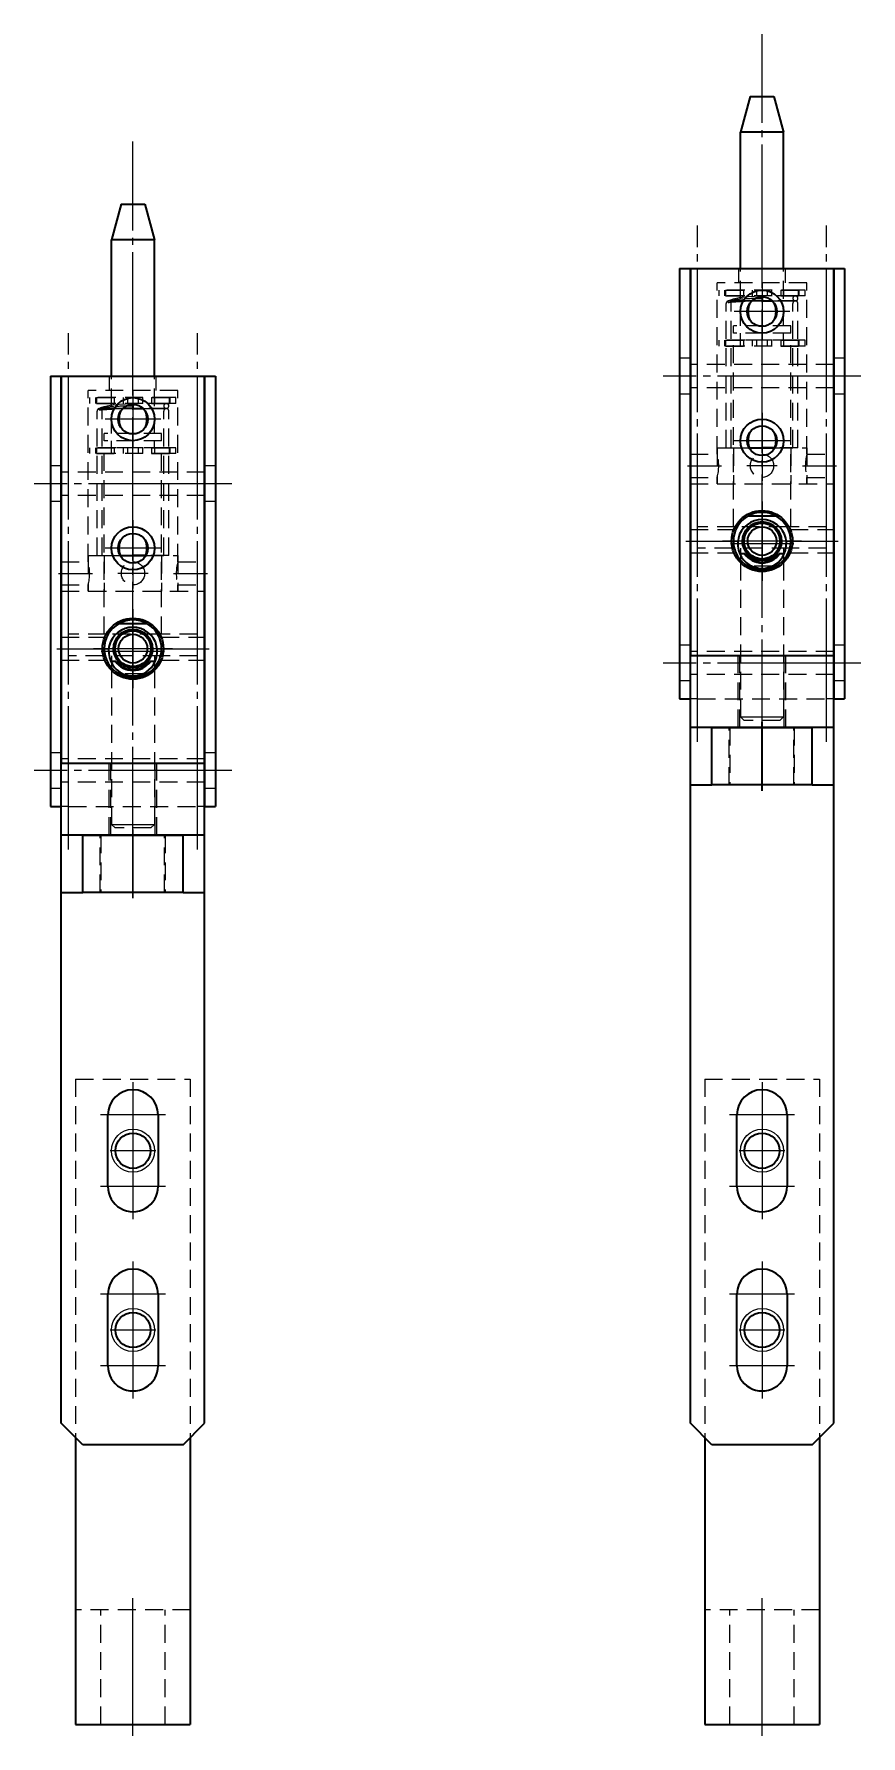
# Model space of a CAD drawing. Header units: millimetres. Extents: x 9439 to 18429, y 1498 to 3280.
# Drawn here: x 10457.8 to 10573.1, y 2251.2 to 2488.5 of the extents above; entities that cross this region are included whole.
import ezdxf

# ---------------------------------------------------------------- set-up
doc = ezdxf.new("R2010")
doc.units = ezdxf.units.MM
doc.linetypes.add('CENTER-HOKUTO', pattern=[23, 20, -1, 1, -1])
doc.linetypes.add('HIDDEN-HOKUTO', pattern=[3.8, 2.5, -1.3])
doc.layers.add('AM_7', color=2, linetype='CENTER-HOKUTO', lineweight=30)
doc.layers.add('AM_HID', color=1, linetype='HIDDEN-HOKUTO', lineweight=25)

msp = doc.modelspace()

# ---------------------------------------------------------------- linework, layer by layer
at = {"color": 7, "lineweight": 35, "ltscale": 0.129409}
for p, q in [((10557.689, 2479.793), (10556.349, 2474.793)), ((10469.941, 2464.793), (10468.601, 2459.793)), ((10473.261, 2464.793), (10474.601, 2459.793))]:
    msp.add_line(p, q, dxfattribs=at)
at = {"color": 7, "lineweight": 35, "ltscale": 0.08219}
for p, q in [((10557.689, 2479.793), (10560.977, 2479.793)), ((10469.941, 2464.793), (10473.228, 2464.793))]:
    msp.add_line(p, q, dxfattribs=at)
at = {"color": 7, "lineweight": 35, "ltscale": 0.000820923}
msp.add_line((10560.977, 2479.793), (10561.009, 2479.793), dxfattribs=at)
at = {"color": 7, "lineweight": 35, "ltscale": 0.12941}
msp.add_line((10561.009, 2479.793), (10562.349, 2474.793), dxfattribs=at)
at = {"color": 7, "lineweight": 35, "ltscale": 0.475}
for p, q in [((10556.349, 2455.793), (10556.349, 2474.793)), ((10562.349, 2455.793), (10562.349, 2474.793)), ((10468.601, 2440.793), (10468.601, 2459.793)), ((10474.601, 2440.793), (10474.601, 2459.793))]:
    msp.add_line(p, q, dxfattribs=at)
at = {"color": 7, "lineweight": 35, "ltscale": 0.148511}
msp.add_line((10562.29, 2474.793), (10556.349, 2474.793), dxfattribs=at)
at = {"color": 7, "lineweight": 35, "ltscale": 0.001489}
msp.add_line((10562.349, 2474.793), (10562.29, 2474.793), dxfattribs=at)
at = {"color": 7, "lineweight": 35, "ltscale": 0.000823975}
msp.add_line((10473.228, 2464.793), (10473.261, 2464.793), dxfattribs=at)
at = {"color": 7, "lineweight": 35, "ltscale": 0.148514}
msp.add_line((10474.542, 2459.793), (10468.601, 2459.793), dxfattribs=at)
at = {"color": 7, "lineweight": 35, "ltscale": 0.001486}
msp.add_line((10474.601, 2459.793), (10474.542, 2459.793), dxfattribs=at)
at = {"color": 7, "lineweight": 35}
for p, q in [((10547.849, 2455.793), (10547.849, 2395.793)), ((10549.349, 2455.793), (10569.349, 2455.793)), ((10549.349, 2401.793), (10549.349, 2455.793)), ((10549.349, 2455.793), (10549.349, 2401.793)), ((10569.349, 2401.793), (10569.349, 2455.793)), ((10569.349, 2455.793), (10569.349, 2395.793)), ((10570.849, 2455.793), (10570.849, 2395.793)), ((10460.101, 2440.793), (10460.101, 2380.793)), ((10461.601, 2440.793), (10481.601, 2440.793)), ((10461.601, 2386.793), (10461.601, 2440.793)), ((10461.601, 2440.793), (10461.601, 2386.793)), ((10481.601, 2386.793), (10481.601, 2440.793)), ((10481.601, 2440.793), (10481.601, 2380.793)), ((10483.101, 2440.793), (10483.101, 2380.793)), ((10569.349, 2401.793), (10549.349, 2401.793)), ((10569.349, 2391.793), (10549.349, 2391.793)), ((10481.601, 2386.793), (10461.601, 2386.793)), ((10549.349, 2294.793), (10549.349, 2379.793)), ((10569.349, 2294.793), (10569.349, 2379.793)), ((10481.601, 2376.793), (10461.601, 2376.793)), ((10461.601, 2294.793), (10461.601, 2364.793)), ((10481.601, 2294.793), (10481.601, 2364.793)), ((10463.601, 2292.793), (10463.601, 2252.791)), ((10479.601, 2292.793), (10479.601, 2252.791)), ((10551.349, 2292.793), (10551.349, 2252.791)), ((10567.349, 2292.793), (10567.349, 2252.791))]:
    msp.add_line(p, q, dxfattribs=at)
at = {"color": 7, "lineweight": 35, "ltscale": 0.0375}
for p, q in [((10547.849, 2455.793), (10549.349, 2455.793)), ((10569.349, 2455.793), (10570.849, 2455.793)), ((10460.101, 2440.793), (10461.601, 2440.793)), ((10481.601, 2440.793), (10483.101, 2440.793)), ((10547.849, 2395.793), (10549.349, 2395.793)), ((10569.349, 2395.793), (10570.849, 2395.793)), ((10460.101, 2380.793), (10461.601, 2380.793)), ((10481.601, 2380.793), (10483.101, 2380.793))]:
    msp.add_line(p, q, dxfattribs=at)
at = {"color": 7, "lineweight": 35, "ltscale": 0.005957}
for p, q in [((10559.349, 2451.861), (10559.349, 2451.622)), ((10471.601, 2436.861), (10471.601, 2436.622))]:
    msp.add_line(p, q, dxfattribs=at)
at = {"color": 7, "lineweight": 35, "ltscale": 0.008625}
for p, q in [((10559.349, 2451.622), (10559.349, 2451.277)), ((10471.601, 2436.622), (10471.601, 2436.277))]:
    msp.add_line(p, q, dxfattribs=at)
at = {"color": 7, "lineweight": 35, "ltscale": 0.035834}
msp.add_line((10559.349, 2451.282), (10557.916, 2451.282), dxfattribs=at)
at = {"color": 7, "lineweight": 35, "ltscale": 0.035959}
for p, q in [((10559.349, 2451.277), (10560.788, 2451.277)), ((10471.601, 2436.277), (10473.039, 2436.277))]:
    msp.add_line(p, q, dxfattribs=at)
at = {"color": 7, "lineweight": 35, "ltscale": 0.035831}
msp.add_line((10471.601, 2436.282), (10470.168, 2436.282), dxfattribs=at)
at = {"color": 7, "lineweight": 35, "ltscale": 0.089795}
for p, q in [((10557.553, 2430.793), (10561.145, 2430.793)), ((10469.805, 2415.793), (10473.397, 2415.793))]:
    msp.add_line(p, q, dxfattribs=at)
at = {"color": 7, "lineweight": 35, "ltscale": 0.044681}
for p, q in [((10557.562, 2430.793), (10559.349, 2430.793)), ((10469.814, 2415.793), (10471.601, 2415.793)), ((10473.388, 2415.793), (10471.601, 2415.793))]:
    msp.add_line(p, q, dxfattribs=at)
at = {"color": 7, "lineweight": 35, "ltscale": 0.044678}
msp.add_line((10561.136, 2430.793), (10559.349, 2430.793), dxfattribs=at)
at = {"color": 7, "lineweight": 35, "ltscale": 0.096823}
for p, q in [((10557.413, 2421.293), (10561.286, 2421.293)), ((10469.665, 2406.293), (10473.538, 2406.293))]:
    msp.add_line(p, q, dxfattribs=at)
at = {"color": 7, "lineweight": 35, "ltscale": 0.007147}
for p, q in [((10555.885, 2419.793), (10555.599, 2419.793)), ((10563.099, 2419.793), (10562.813, 2419.793)), ((10468.137, 2404.793), (10467.851, 2404.793)), ((10475.351, 2404.793), (10475.065, 2404.793))]:
    msp.add_line(p, q, dxfattribs=at)
at = {"color": 7, "lineweight": 35, "ltscale": 0.006442}
for p, q in [((10555.476, 2416.793), (10555.219, 2416.793)), ((10467.728, 2401.793), (10467.47, 2401.793))]:
    msp.add_line(p, q, dxfattribs=at)
at = {"color": 7, "lineweight": 35, "ltscale": 0.019583}
msp.add_line((10557.03, 2416.003), (10556.246, 2416.003), dxfattribs=at)
at = {"color": 7, "lineweight": 35, "ltscale": 0.01958}
for p, q in [((10562.452, 2416.003), (10561.669, 2416.003)), ((10469.281, 2401.003), (10468.498, 2401.003)), ((10474.704, 2401.003), (10473.921, 2401.003))]:
    msp.add_line(p, q, dxfattribs=at)
at = {"color": 7, "lineweight": 35, "ltscale": 0.006622}
for p, q in [((10563.487, 2416.793), (10563.222, 2416.793)), ((10475.739, 2401.793), (10475.474, 2401.793))]:
    msp.add_line(p, q, dxfattribs=at)
at = {"color": 7, "lineweight": 35, "ltscale": 0.009116}
for p, q in [((10556.349, 2415.147), (10556.349, 2414.783)), ((10562.349, 2415.147), (10562.349, 2414.783)), ((10468.601, 2400.147), (10468.601, 2399.783)), ((10474.601, 2400.147), (10474.601, 2399.783))]:
    msp.add_line(p, q, dxfattribs=at)
at = {"color": 7, "lineweight": 35, "ltscale": 0.013501}
for p, q in [((10557.953, 2414.293), (10557.413, 2414.293)), ((10561.286, 2414.293), (10560.746, 2414.293)), ((10470.205, 2399.293), (10469.665, 2399.293)), ((10473.538, 2399.293), (10472.997, 2399.293))]:
    msp.add_line(p, q, dxfattribs=at)
at = {"color": 7, "lineweight": 35, "ltscale": 0.25}
for p, q in [((10549.349, 2391.793), (10549.349, 2401.793)), ((10569.349, 2391.793), (10569.349, 2401.793)), ((10461.601, 2376.793), (10461.601, 2386.793)), ((10481.601, 2376.793), (10481.601, 2386.793)), ((10468.101, 2327.793), (10468.101, 2337.793)), ((10475.101, 2337.793), (10475.101, 2327.793)), ((10555.849, 2327.793), (10555.849, 2337.793)), ((10562.849, 2337.793), (10562.849, 2327.793)), ((10468.101, 2302.793), (10468.101, 2312.793)), ((10475.101, 2312.793), (10475.101, 2302.793)), ((10555.849, 2302.793), (10555.849, 2312.793)), ((10562.849, 2312.793), (10562.849, 2302.793))]:
    msp.add_line(p, q, dxfattribs=at)
at = {"color": 7, "lineweight": 35, "ltscale": 0.2}
for p, q in [((10549.349, 2383.793), (10549.349, 2391.793)), ((10552.349, 2383.793), (10552.349, 2391.793)), ((10566.349, 2383.793), (10566.349, 2391.793)), ((10569.349, 2383.793), (10569.349, 2391.793)), ((10461.601, 2368.793), (10461.601, 2376.793)), ((10464.601, 2368.793), (10464.601, 2376.793)), ((10478.601, 2368.793), (10478.601, 2376.793)), ((10481.601, 2368.793), (10481.601, 2376.793))]:
    msp.add_line(p, q, dxfattribs=at)
at = {"color": 7, "lineweight": 35, "ltscale": 0.075}
for p, q in [((10552.349, 2391.793), (10549.349, 2391.793)), ((10569.349, 2391.793), (10566.349, 2391.793)), ((10549.349, 2383.793), (10552.349, 2383.793)), ((10566.349, 2383.793), (10569.349, 2383.793)), ((10464.601, 2376.793), (10461.601, 2376.793)), ((10481.601, 2376.793), (10478.601, 2376.793)), ((10461.601, 2368.793), (10464.601, 2368.793)), ((10478.601, 2368.793), (10481.601, 2368.793))]:
    msp.add_line(p, q, dxfattribs=at)
at = {"color": 7, "lineweight": 35, "ltscale": 0.35}
for p, q in [((10552.349, 2391.793), (10566.349, 2391.793)), ((10566.349, 2383.793), (10552.349, 2383.793)), ((10464.601, 2376.793), (10478.601, 2376.793)), ((10478.601, 2368.793), (10464.601, 2368.793)), ((10478.601, 2291.793), (10464.601, 2291.793)), ((10566.349, 2291.793), (10552.349, 2291.793))]:
    msp.add_line(p, q, dxfattribs=at)
at = {"color": 7, "lineweight": 35, "ltscale": 0.1}
for p, q in [((10549.349, 2379.793), (10549.349, 2383.793)), ((10569.349, 2379.793), (10569.349, 2383.793)), ((10461.601, 2364.793), (10461.601, 2368.793)), ((10481.601, 2364.793), (10481.601, 2368.793))]:
    msp.add_line(p, q, dxfattribs=at)
at = {"color": 7, "lineweight": 35, "ltscale": 0.106066}
for p, q in [((10464.601, 2291.793), (10461.601, 2294.793)), ((10478.601, 2291.793), (10481.601, 2294.793)), ((10552.349, 2291.793), (10549.349, 2294.793)), ((10566.349, 2291.793), (10569.349, 2294.793))]:
    msp.add_line(p, q, dxfattribs=at)
at = {"color": 7, "lineweight": 35, "ltscale": 0.4}
for p, q in [((10463.601, 2252.791), (10479.601, 2252.791)), ((10551.349, 2252.791), (10567.349, 2252.791))]:
    msp.add_line(p, q, dxfattribs=at)
at = {"color": 7, "lineweight": 35}
for centre, radius in [((10559.349, 2449.793), 3), ((10559.349, 2449.793), 2.067), ((10471.601, 2434.793), 3), ((10471.601, 2434.793), 2.067), ((10559.349, 2431.793), 3), ((10559.349, 2431.793), 2.067), ((10559.349, 2417.793), 4.25), ((10559.349, 2417.793), 2.711), ((10471.601, 2416.793), 3), ((10471.601, 2416.793), 2.067), ((10559.349, 2417.793), 2.5), ((10559.349, 2417.793), 2), ((10471.601, 2402.793), 4.25), ((10471.601, 2402.793), 2.711), ((10471.601, 2402.793), 2.5), ((10471.601, 2402.793), 2), ((10471.601, 2332.791), 2.458), ((10559.349, 2332.791), 2.458), ((10471.601, 2307.791), 2.458), ((10559.349, 2307.791), 2.458)]:
    msp.add_circle(centre, radius, dxfattribs=at)
at = {"color": 7, "lineweight": 13}
for centre in [(10471.601, 2332.791), (10559.349, 2332.791), (10471.601, 2307.791), (10559.349, 2307.791)]:
    msp.add_circle(centre, 3, dxfattribs=at)
at = {"color": 7, "lineweight": 35}
for centre, radius, start, end in [((10560.431, 2449.793), 3.038, 158.77279, 201.23049), ((10558.267, 2449.793), 3.038, 338.77277, 21.2305), ((10472.683, 2434.793), 3.038, 158.77279, 201.23049), ((10470.519, 2434.793), 3.038, 338.77277, 21.2305), ((10560.431, 2431.793), 3.038, 158.77279, 201.23049), ((10558.267, 2431.793), 3.038, 338.77277, 21.2305), ((10559.349, 2417.793), 4, 118.95503, 241.04497), ((10559.349, 2417.393), 3.4, 335.86905, 204.13096), ((10559.349, 2417.793), 4, 61.04498, 118.95503), ((10559.349, 2417.793), 4, 298.95503, 61.04498), ((10472.683, 2416.793), 3.038, 158.77279, 201.23049), ((10470.519, 2416.793), 3.038, 338.77277, 21.2305), ((10559.349, 2417.393), 3.4, 204.13096, 335.86905), ((10559.349, 2417.793), 3.03, 216.2109, 323.78911), ((10559.349, 2417.793), 2.93, 217.65617, 322.34384), ((10559.349, 2417.793), 4, 241.04497, 298.95503), ((10471.601, 2402.793), 4, 118.95503, 241.04497), ((10471.601, 2402.793), 4, 61.04498, 118.95503), ((10471.601, 2402.793), 4, 298.95503, 61.04498), ((10471.601, 2402.393), 3.4, 335.86905, 204.13096), ((10471.601, 2402.393), 3.4, 204.13096, 335.86905), ((10471.601, 2402.793), 3.03, 216.2109, 323.78911), ((10471.601, 2402.793), 2.93, 217.65617, 322.34384), ((10471.601, 2402.793), 4, 241.04497, 298.95503), ((10471.601, 2337.793), 3.5, 0, 179.99999), ((10559.349, 2337.793), 3.5, 0, 179.99999), ((10471.601, 2327.793), 3.5, 179.99999, 0), ((10559.349, 2327.793), 3.5, 179.99999, 0), ((10471.601, 2312.793), 3.5, 0, 179.99999), ((10559.349, 2312.793), 3.5, 0, 179.99999), ((10471.601, 2302.793), 3.5, 179.99999, 0), ((10559.349, 2302.793), 3.5, 179.99999, 0)]:
    msp.add_arc(centre, radius, start, end, dxfattribs=at)
at = {"layer": 'AM_7', "color": 2, "lineweight": 13}
for p, q in [((10559.349, 2384.093), (10559.349, 2488.493)), ((10471.601, 2369.093), (10471.601, 2473.493)), ((10550.349, 2389.793), (10550.349, 2461.793)), ((10568.349, 2389.793), (10568.349, 2461.793)), ((10559.349, 2453.693), (10559.349, 2445.893)), ((10563.249, 2449.793), (10555.449, 2449.793)), ((10462.601, 2374.793), (10462.601, 2446.793)), ((10480.601, 2374.793), (10480.601, 2446.793)), ((10573.149, 2440.793), (10545.549, 2440.793)), ((10471.601, 2438.693), (10471.601, 2430.893)), ((10475.501, 2434.793), (10467.701, 2434.793)), ((10559.349, 2435.693), (10559.349, 2427.893)), ((10563.249, 2431.793), (10555.449, 2431.793)), ((10559.349, 2430.4), (10559.349, 2426.186)), ((10548.953, 2428.293), (10553.708, 2428.293)), ((10561.457, 2428.293), (10557.242, 2428.293)), ((10564.99, 2428.293), (10569.746, 2428.293)), ((10485.401, 2425.793), (10457.801, 2425.793)), ((10559.349, 2423.318), (10559.349, 2412.268)), ((10471.601, 2420.693), (10471.601, 2412.893)), ((10559.349, 2421.813), (10559.349, 2412.973)), ((10475.501, 2416.793), (10467.701, 2416.793)), ((10548.742, 2417.793), (10556.028, 2417.793)), ((10564.874, 2417.793), (10553.824, 2417.793)), ((10563.769, 2417.393), (10554.929, 2417.393)), ((10562.671, 2417.793), (10569.956, 2417.793)), ((10471.601, 2415.4), (10471.601, 2411.186)), ((10461.205, 2413.293), (10465.96, 2413.293)), ((10473.708, 2413.293), (10469.494, 2413.293)), ((10477.242, 2413.293), (10481.997, 2413.293)), ((10471.601, 2408.318), (10471.601, 2397.268)), ((10471.601, 2406.813), (10471.601, 2397.973)), ((10460.994, 2402.793), (10468.279, 2402.793)), ((10477.126, 2402.793), (10466.076, 2402.793)), ((10476.021, 2402.393), (10467.181, 2402.393)), ((10474.923, 2402.793), (10482.208, 2402.793)), ((10559.349, 2390.793), (10559.349, 2402.793)), ((10573.149, 2400.793), (10545.549, 2400.793)), ((10559.267, 2392.593), (10559.267, 2382.992)), ((10559.349, 2392.593), (10559.349, 2382.992)), ((10471.601, 2375.793), (10471.601, 2387.793)), ((10485.401, 2385.793), (10457.801, 2385.793)), ((10471.519, 2377.593), (10471.519, 2367.992)), ((10471.601, 2377.593), (10471.601, 2367.992)), ((10471.601, 2342.343), (10471.601, 2333.243)), ((10559.349, 2342.343), (10559.349, 2333.243)), ((10476.151, 2337.793), (10467.051, 2337.793)), ((10563.899, 2337.793), (10554.799, 2337.793)), ((10471.601, 2335.987), (10471.601, 2329.595)), ((10559.349, 2335.987), (10559.349, 2329.595)), ((10474.797, 2332.791), (10468.405, 2332.791)), ((10562.545, 2332.791), (10556.153, 2332.791)), ((10471.601, 2332.343), (10471.601, 2323.243)), ((10559.349, 2332.343), (10559.349, 2323.243)), ((10476.151, 2327.793), (10467.051, 2327.793)), ((10563.899, 2327.793), (10554.799, 2327.793)), ((10471.601, 2317.343), (10471.601, 2308.243)), ((10559.349, 2317.343), (10559.349, 2308.243)), ((10476.151, 2312.793), (10467.051, 2312.793)), ((10563.899, 2312.793), (10554.799, 2312.793)), ((10471.601, 2310.987), (10471.601, 2304.595)), ((10559.349, 2310.987), (10559.349, 2304.595)), ((10474.797, 2307.791), (10468.405, 2307.791)), ((10471.601, 2307.343), (10471.601, 2298.243)), ((10562.545, 2307.791), (10556.153, 2307.791)), ((10559.349, 2307.343), (10559.349, 2298.243)), ((10476.151, 2302.793), (10467.051, 2302.793)), ((10563.899, 2302.793), (10554.799, 2302.793)), ((10471.601, 2251.191), (10471.601, 2270.391)), ((10471.601, 2251.191), (10471.601, 2270.391)), ((10471.601, 2251.191), (10471.601, 2270.391)), ((10471.601, 2251.191), (10471.601, 2270.391)), ((10559.349, 2251.191), (10559.349, 2270.391)), ((10559.349, 2251.191), (10559.349, 2270.391)), ((10559.349, 2251.191), (10559.349, 2270.391)), ((10559.349, 2251.191), (10559.349, 2270.391))]:
    msp.add_line(p, q, dxfattribs=at)
at = {"layer": 'AM_HID', "color": 1, "lineweight": 13}
for p, q in [((10557.704, 2474.793), (10556.349, 2474.793)), ((10562.349, 2474.793), (10557.704, 2474.793)), ((10469.955, 2459.793), (10468.601, 2459.793)), ((10474.601, 2459.793), (10469.955, 2459.793)), ((10550.349, 2455.793), (10549.349, 2455.793)), ((10549.349, 2455.793), (10569.349, 2455.793)), ((10549.349, 2455.793), (10549.349, 2425.793)), ((10550.349, 2455.793), (10568.349, 2455.793)), ((10565.599, 2453.793), (10553.099, 2453.793)), ((10553.099, 2429.914), (10553.099, 2453.793)), ((10556.099, 2453.793), (10556.099, 2455.793)), ((10556.349, 2447.793), (10556.349, 2455.793)), ((10562.349, 2447.793), (10562.349, 2455.793)), ((10562.599, 2453.793), (10562.599, 2455.793)), ((10565.599, 2429.914), (10565.599, 2453.793)), ((10569.349, 2455.793), (10568.349, 2455.793)), ((10569.349, 2455.793), (10569.349, 2425.793)), ((10564.549, 2452.793), (10553.349, 2452.793)), ((10553.349, 2451.993), (10553.349, 2452.793)), ((10564.549, 2451.993), (10553.349, 2451.993)), ((10554.149, 2451.993), (10554.149, 2452.793)), ((10554.249, 2452.793), (10556.349, 2452.793)), ((10554.249, 2452.793), (10554.249, 2451.993)), ((10554.249, 2451.993), (10556.349, 2451.993)), ((10556.349, 2452.793), (10556.749, 2452.793)), ((10556.349, 2451.993), (10556.349, 2452.793)), ((10556.349, 2451.993), (10556.749, 2451.993)), ((10556.749, 2452.793), (10556.749, 2451.993)), ((10558.029, 2451.993), (10558.029, 2452.793)), ((10558.573, 2452.793), (10558.573, 2451.993)), ((10559.349, 2451.972), (10559.349, 2451.861)), ((10563.999, 2451.972), (10559.349, 2451.972)), ((10563.999, 2451.972), (10559.349, 2451.972)), ((10560.126, 2451.993), (10560.126, 2452.793)), ((10560.669, 2452.793), (10560.669, 2451.993)), ((10561.949, 2452.793), (10561.949, 2451.993)), ((10561.949, 2452.793), (10562.349, 2452.793)), ((10561.949, 2451.993), (10562.349, 2451.993)), ((10562.349, 2452.793), (10564.449, 2452.793)), ((10562.349, 2452.793), (10562.349, 2451.993)), ((10562.349, 2451.993), (10564.449, 2451.993)), ((10563.999, 2451.972), (10563.975, 2451.972)), ((10564.023, 2451.972), (10563.999, 2451.972)), ((10564.449, 2451.993), (10564.449, 2452.793)), ((10564.549, 2451.993), (10564.549, 2452.793)), ((10565.349, 2452.793), (10564.549, 2452.793)), ((10565.349, 2451.993), (10564.549, 2451.993)), ((10565.349, 2451.993), (10565.349, 2452.793)), ((10554.349, 2430.793), (10554.349, 2450.932)), ((10554.607, 2451.227), (10554.585, 2451.201)), ((10557.916, 2451.282), (10554.699, 2451.282)), ((10554.699, 2451.272), (10563.999, 2451.272)), ((10554.699, 2451.272), (10563.999, 2451.272)), ((10554.838, 2451.282), (10554.782, 2451.282)), ((10555.049, 2430.793), (10555.049, 2450.922)), ((10564.058, 2451.277), (10559.349, 2451.277)), ((10560.788, 2451.277), (10564.058, 2451.277)), ((10563.649, 2430.793), (10563.649, 2450.922)), ((10564.349, 2430.793), (10564.349, 2450.932)), ((10555.839, 2447.793), (10555.349, 2447.793)), ((10555.349, 2446.793), (10555.349, 2447.793)), ((10555.839, 2446.793), (10555.349, 2446.793)), ((10563.349, 2447.793), (10555.839, 2447.793)), ((10563.349, 2446.793), (10555.839, 2446.793)), ((10556.349, 2445.793), (10556.349, 2446.793)), ((10562.349, 2445.793), (10562.349, 2446.793)), ((10563.349, 2446.793), (10563.349, 2447.793)), ((10564.549, 2445.793), (10553.349, 2445.793)), ((10553.349, 2444.993), (10553.349, 2445.793)), ((10564.549, 2444.993), (10553.349, 2444.993)), ((10554.149, 2444.993), (10554.149, 2445.793)), ((10554.249, 2445.793), (10556.349, 2445.793)), ((10554.249, 2445.793), (10554.249, 2444.993)), ((10554.249, 2444.993), (10556.349, 2444.993)), ((10555.839, 2445.793), (10555.349, 2445.793)), ((10555.349, 2419.793), (10555.349, 2445.793)), ((10563.349, 2445.793), (10555.839, 2445.793)), ((10556.349, 2445.793), (10556.749, 2445.793)), ((10556.349, 2444.993), (10556.349, 2445.793)), ((10556.349, 2444.993), (10556.749, 2444.993)), ((10556.749, 2445.793), (10556.749, 2444.993)), ((10558.029, 2444.993), (10558.029, 2445.793)), ((10558.573, 2445.793), (10558.573, 2444.993)), ((10560.126, 2444.993), (10560.126, 2445.793)), ((10560.669, 2445.793), (10560.669, 2444.993)), ((10561.949, 2445.793), (10561.949, 2444.993)), ((10561.949, 2445.793), (10562.349, 2445.793)), ((10561.949, 2444.993), (10562.349, 2444.993)), ((10562.349, 2445.793), (10564.449, 2445.793)), ((10562.349, 2445.793), (10562.349, 2444.993)), ((10562.349, 2444.993), (10564.449, 2444.993)), ((10563.349, 2419.793), (10563.349, 2445.793)), ((10564.449, 2444.993), (10564.449, 2445.793)), ((10564.549, 2444.993), (10564.549, 2445.793)), ((10565.349, 2445.793), (10564.549, 2445.793)), ((10565.349, 2444.993), (10564.549, 2444.993)), ((10565.349, 2444.993), (10565.349, 2445.793)), ((10549.349, 2443.293), (10547.849, 2443.293)), ((10569.349, 2442.414), (10549.349, 2442.414)), ((10570.849, 2443.293), (10569.349, 2443.293)), ((10462.601, 2440.793), (10461.601, 2440.793)), ((10461.601, 2440.793), (10481.601, 2440.793)), ((10461.601, 2440.793), (10461.601, 2410.793)), ((10462.601, 2440.793), (10480.601, 2440.793)), ((10468.351, 2438.793), (10468.351, 2440.793)), ((10468.601, 2432.793), (10468.601, 2440.793)), ((10474.601, 2432.793), (10474.601, 2440.793)), ((10474.851, 2438.793), (10474.851, 2440.793)), ((10481.601, 2440.793), (10480.601, 2440.793)), ((10481.601, 2440.793), (10481.601, 2410.793)), ((10477.851, 2438.793), (10465.351, 2438.793)), ((10465.351, 2414.914), (10465.351, 2438.793)), ((10476.801, 2437.793), (10465.601, 2437.793)), ((10465.601, 2436.993), (10465.601, 2437.793)), ((10466.401, 2436.993), (10466.401, 2437.793)), ((10466.501, 2437.793), (10468.601, 2437.793)), ((10466.501, 2437.793), (10466.501, 2436.993)), ((10468.601, 2437.793), (10469.001, 2437.793)), ((10468.601, 2436.993), (10468.601, 2437.793)), ((10469.001, 2437.793), (10469.001, 2436.993)), ((10470.281, 2436.993), (10470.281, 2437.793)), ((10470.825, 2437.793), (10470.825, 2436.993)), ((10472.378, 2436.993), (10472.378, 2437.793)), ((10472.921, 2437.793), (10472.921, 2436.993)), ((10474.201, 2437.793), (10474.201, 2436.993)), ((10474.201, 2437.793), (10474.601, 2437.793)), ((10474.601, 2437.793), (10476.701, 2437.793)), ((10474.601, 2437.793), (10474.601, 2436.993)), ((10476.701, 2436.993), (10476.701, 2437.793)), ((10476.801, 2436.993), (10476.801, 2437.793)), ((10477.601, 2437.793), (10476.801, 2437.793)), ((10477.601, 2436.993), (10477.601, 2437.793)), ((10477.851, 2414.914), (10477.851, 2438.793)), ((10549.349, 2438.293), (10547.849, 2438.293)), ((10569.349, 2439.172), (10549.349, 2439.172)), ((10570.849, 2438.293), (10569.349, 2438.293)), ((10476.801, 2436.993), (10465.601, 2436.993)), ((10466.501, 2436.993), (10468.601, 2436.993)), ((10466.601, 2415.793), (10466.601, 2435.932)), ((10466.859, 2436.227), (10466.837, 2436.201)), ((10470.168, 2436.282), (10466.951, 2436.282)), ((10466.951, 2436.272), (10476.251, 2436.272)), ((10466.951, 2436.272), (10476.251, 2436.272)), ((10467.09, 2436.282), (10467.034, 2436.282)), ((10467.301, 2415.793), (10467.301, 2435.922)), ((10468.601, 2436.993), (10469.001, 2436.993)), ((10471.601, 2436.972), (10471.601, 2436.861)), ((10476.251, 2436.972), (10471.601, 2436.972)), ((10476.251, 2436.972), (10471.601, 2436.972)), ((10476.31, 2436.277), (10471.601, 2436.277)), ((10473.039, 2436.277), (10476.31, 2436.277)), ((10474.201, 2436.993), (10474.601, 2436.993)), ((10474.601, 2436.993), (10476.701, 2436.993)), ((10475.901, 2415.793), (10475.901, 2435.922)), ((10476.251, 2436.972), (10476.227, 2436.972)), ((10476.275, 2436.972), (10476.251, 2436.972)), ((10476.601, 2415.793), (10476.601, 2435.932)), ((10477.601, 2436.993), (10476.801, 2436.993)), ((10468.091, 2432.793), (10467.601, 2432.793)), ((10467.601, 2431.793), (10467.601, 2432.793)), ((10475.601, 2432.793), (10468.091, 2432.793)), ((10475.601, 2431.793), (10475.601, 2432.793)), ((10476.801, 2430.793), (10465.601, 2430.793)), ((10465.601, 2429.993), (10465.601, 2430.793)), ((10476.801, 2429.993), (10465.601, 2429.993)), ((10466.401, 2429.993), (10466.401, 2430.793)), ((10466.501, 2430.793), (10468.601, 2430.793)), ((10466.501, 2430.793), (10466.501, 2429.993)), ((10466.501, 2429.993), (10468.601, 2429.993)), ((10468.091, 2431.793), (10467.601, 2431.793)), ((10468.091, 2430.793), (10467.601, 2430.793)), ((10467.601, 2404.793), (10467.601, 2430.793)), ((10475.601, 2431.793), (10468.091, 2431.793)), ((10475.601, 2430.793), (10468.091, 2430.793)), ((10468.601, 2430.793), (10468.601, 2431.793)), ((10468.601, 2430.793), (10469.001, 2430.793)), ((10468.601, 2429.993), (10468.601, 2430.793)), ((10468.601, 2429.993), (10469.001, 2429.993)), ((10469.001, 2430.793), (10469.001, 2429.993)), ((10470.281, 2429.993), (10470.281, 2430.793)), ((10470.825, 2430.793), (10470.825, 2429.993)), ((10472.378, 2429.993), (10472.378, 2430.793)), ((10472.921, 2430.793), (10472.921, 2429.993)), ((10474.201, 2430.793), (10474.201, 2429.993)), ((10474.201, 2430.793), (10474.601, 2430.793)), ((10474.201, 2429.993), (10474.601, 2429.993)), ((10474.601, 2430.793), (10474.601, 2431.793)), ((10474.601, 2430.793), (10476.701, 2430.793)), ((10474.601, 2430.793), (10474.601, 2429.993)), ((10474.601, 2429.993), (10476.701, 2429.993)), ((10475.601, 2404.793), (10475.601, 2430.793)), ((10476.701, 2429.993), (10476.701, 2430.793)), ((10476.801, 2429.993), (10476.801, 2430.793)), ((10477.601, 2430.793), (10476.801, 2430.793)), ((10477.601, 2429.993), (10476.801, 2429.993)), ((10477.601, 2429.993), (10477.601, 2430.793)), ((10553.099, 2430.793), (10553.099, 2425.793)), ((10553.099, 2430.793), (10557.553, 2430.793)), ((10554.349, 2430.793), (10557.562, 2430.793)), ((10555.349, 2430.793), (10555.349, 2425.793)), ((10564.349, 2430.793), (10561.136, 2430.793)), ((10561.145, 2430.793), (10565.599, 2430.793)), ((10563.349, 2430.793), (10563.349, 2425.793)), ((10565.599, 2430.793), (10565.599, 2425.793)), ((10461.601, 2428.293), (10460.101, 2428.293)), ((10483.101, 2428.293), (10481.601, 2428.293)), ((10549.349, 2429.914), (10553.099, 2429.914)), ((10565.599, 2429.914), (10569.349, 2429.914)), ((10481.601, 2427.414), (10461.601, 2427.414)), ((10549.349, 2426.672), (10553.099, 2426.672)), ((10549.349, 2425.793), (10569.349, 2425.793)), ((10553.099, 2425.793), (10553.099, 2426.672)), ((10553.099, 2425.793), (10565.599, 2425.793)), ((10565.599, 2425.793), (10565.599, 2426.672)), ((10565.599, 2426.672), (10569.349, 2426.672)), ((10461.601, 2423.293), (10460.101, 2423.293)), ((10481.601, 2424.172), (10461.601, 2424.172)), ((10483.101, 2423.293), (10481.601, 2423.293)), ((10549.349, 2419.414), (10555.42, 2419.414)), ((10551.451, 2419.793), (10550.349, 2419.793)), ((10550.349, 2416.793), (10550.349, 2419.793)), ((10555.599, 2419.793), (10551.451, 2419.793)), ((10562.813, 2419.793), (10555.885, 2419.793)), ((10568.349, 2419.793), (10563.099, 2419.793)), ((10563.278, 2419.414), (10569.349, 2419.414)), ((10568.349, 2416.793), (10568.349, 2419.793)), ((10465.351, 2415.793), (10465.351, 2410.793)), ((10465.351, 2415.793), (10469.805, 2415.793)), ((10466.601, 2415.793), (10469.814, 2415.793)), ((10467.601, 2415.793), (10467.601, 2410.793)), ((10476.601, 2415.793), (10473.388, 2415.793)), ((10473.397, 2415.793), (10477.851, 2415.793)), ((10475.601, 2415.793), (10475.601, 2410.793)), ((10477.851, 2415.793), (10477.851, 2410.793)), ((10549.349, 2416.172), (10555.42, 2416.172)), ((10551.451, 2416.793), (10550.349, 2416.793)), ((10555.219, 2416.793), (10551.451, 2416.793)), ((10563.222, 2416.793), (10555.476, 2416.793)), ((10556.349, 2416.793), (10556.349, 2415.147)), ((10562.349, 2416.793), (10562.349, 2415.147)), ((10563.278, 2416.172), (10569.349, 2416.172)), ((10568.349, 2416.793), (10563.487, 2416.793)), ((10461.601, 2414.914), (10465.351, 2414.914)), ((10477.851, 2414.914), (10481.601, 2414.914)), ((10556.349, 2414.783), (10556.349, 2393.293)), ((10560.746, 2414.293), (10557.953, 2414.293)), ((10562.349, 2414.783), (10562.349, 2393.293)), ((10461.601, 2411.672), (10465.351, 2411.672)), ((10465.351, 2410.793), (10465.351, 2411.672)), ((10477.851, 2410.793), (10477.851, 2411.672)), ((10477.851, 2411.672), (10481.601, 2411.672)), ((10461.601, 2410.793), (10481.601, 2410.793)), ((10465.351, 2410.793), (10477.851, 2410.793)), ((10461.601, 2404.414), (10467.672, 2404.414)), ((10463.703, 2404.793), (10462.601, 2404.793)), ((10462.601, 2401.793), (10462.601, 2404.793)), ((10467.851, 2404.793), (10463.703, 2404.793)), ((10475.065, 2404.793), (10468.137, 2404.793)), ((10480.601, 2404.793), (10475.351, 2404.793)), ((10475.53, 2404.414), (10481.601, 2404.414)), ((10480.601, 2401.793), (10480.601, 2404.793)), ((10463.703, 2401.793), (10462.601, 2401.793)), ((10467.47, 2401.793), (10463.703, 2401.793)), ((10475.474, 2401.793), (10467.728, 2401.793)), ((10468.601, 2401.793), (10468.601, 2400.147)), ((10474.601, 2401.793), (10474.601, 2400.147)), ((10480.601, 2401.793), (10475.739, 2401.793)), ((10549.349, 2403.293), (10547.849, 2403.293)), ((10569.349, 2402.414), (10549.349, 2402.414)), ((10549.349, 2401.793), (10549.349, 2395.793)), ((10556.026, 2391.793), (10556.026, 2401.793)), ((10556.026, 2391.793), (10556.026, 2401.793)), ((10556.249, 2391.793), (10556.249, 2401.793)), ((10562.449, 2391.793), (10562.449, 2401.793)), ((10562.673, 2391.793), (10562.673, 2401.793)), ((10562.673, 2391.793), (10562.673, 2401.793)), ((10570.849, 2403.293), (10569.349, 2403.293)), ((10461.601, 2401.172), (10467.672, 2401.172)), ((10468.601, 2399.783), (10468.601, 2378.293)), ((10472.997, 2399.293), (10470.205, 2399.293)), ((10474.601, 2399.783), (10474.601, 2378.293)), ((10475.53, 2401.172), (10481.601, 2401.172)), ((10569.349, 2399.172), (10549.349, 2399.172)), ((10549.349, 2398.293), (10547.849, 2398.293)), ((10570.849, 2398.293), (10569.349, 2398.293)), ((10550.349, 2395.793), (10549.349, 2395.793)), ((10550.349, 2395.793), (10568.349, 2395.793)), ((10569.349, 2395.793), (10568.349, 2395.793)), ((10556.349, 2393.293), (10557.849, 2393.293)), ((10556.349, 2393.293), (10562.349, 2393.293)), ((10556.849, 2392.793), (10556.349, 2393.293)), ((10558.099, 2392.793), (10556.849, 2392.793)), ((10557.849, 2393.293), (10562.349, 2393.293)), ((10561.849, 2392.793), (10558.099, 2392.793)), ((10561.849, 2392.793), (10562.349, 2393.293)), ((10552.349, 2383.793), (10552.349, 2391.793)), ((10554.767, 2383.793), (10554.767, 2391.793)), ((10554.849, 2391.793), (10554.849, 2383.793)), ((10554.849, 2391.793), (10554.849, 2383.793)), ((10563.767, 2383.793), (10563.767, 2391.793)), ((10563.849, 2391.793), (10563.849, 2383.793)), ((10563.849, 2391.793), (10563.849, 2383.793)), ((10566.349, 2383.793), (10566.349, 2391.793)), ((10461.601, 2388.293), (10460.101, 2388.293)), ((10481.601, 2387.414), (10461.601, 2387.414)), ((10483.101, 2388.293), (10481.601, 2388.293)), ((10461.601, 2386.793), (10461.601, 2380.793)), ((10468.278, 2376.793), (10468.278, 2386.793)), ((10468.278, 2376.793), (10468.278, 2386.793)), ((10468.501, 2376.793), (10468.501, 2386.793)), ((10474.701, 2376.793), (10474.701, 2386.793)), ((10474.925, 2376.793), (10474.925, 2386.793)), ((10474.925, 2376.793), (10474.925, 2386.793)), ((10461.601, 2383.293), (10460.101, 2383.293)), ((10481.601, 2384.172), (10461.601, 2384.172)), ((10483.101, 2383.293), (10481.601, 2383.293)), ((10462.601, 2380.793), (10461.601, 2380.793)), ((10462.601, 2380.793), (10480.601, 2380.793)), ((10481.601, 2380.793), (10480.601, 2380.793)), ((10468.601, 2378.293), (10470.101, 2378.293)), ((10468.601, 2378.293), (10474.601, 2378.293)), ((10469.101, 2377.793), (10468.601, 2378.293)), ((10470.351, 2377.793), (10469.101, 2377.793)), ((10470.101, 2378.293), (10474.601, 2378.293)), ((10474.101, 2377.793), (10470.351, 2377.793)), ((10474.101, 2377.793), (10474.601, 2378.293)), ((10467.019, 2368.793), (10467.019, 2376.793)), ((10467.101, 2376.793), (10467.101, 2368.793)), ((10476.019, 2368.793), (10476.019, 2376.793)), ((10476.101, 2376.793), (10476.101, 2368.793)), ((10463.601, 2342.791), (10463.601, 2292.793)), ((10463.601, 2342.791), (10479.601, 2342.791)), ((10479.601, 2342.791), (10479.601, 2292.793)), ((10551.349, 2342.791), (10551.349, 2292.793)), ((10551.349, 2342.791), (10567.349, 2342.791)), ((10567.349, 2342.791), (10567.349, 2292.793)), ((10479.601, 2268.791), (10463.601, 2268.791)), ((10467.101, 2252.791), (10467.101, 2268.791)), ((10467.101, 2252.791), (10467.101, 2268.791)), ((10476.101, 2252.791), (10476.101, 2268.791)), ((10476.101, 2252.791), (10476.101, 2268.791)), ((10567.349, 2268.791), (10551.349, 2268.791)), ((10554.849, 2252.791), (10554.849, 2268.791)), ((10554.849, 2252.791), (10554.849, 2268.791)), ((10563.849, 2252.791), (10563.849, 2268.791)), ((10563.849, 2252.791), (10563.849, 2268.791))]:
    msp.add_line(p, q, dxfattribs=at)
for points in [[(10554.607, 2451.227), (10554.869, 2451.402), (10555.349, 2451.579), (10556.167, 2451.754), (10557.415, 2451.899), (10559.183, 2451.972), (10559.349, 2451.972)], [(10554.838, 2451.282), (10555.08, 2451.339), (10555.444, 2451.41)], [(10554.585, 2451.201), (10554.568, 2451.155), (10554.578, 2451.119), (10554.614, 2451.093), (10554.645, 2451.083)], [(10554.645, 2451.083), (10554.747, 2451.074), (10555.005, 2451.088), (10556.41, 2451.195)], [(10466.837, 2436.201), (10466.82, 2436.155), (10466.83, 2436.119), (10466.866, 2436.093), (10466.897, 2436.083)], [(10466.859, 2436.227), (10467.121, 2436.402), (10467.601, 2436.579), (10468.419, 2436.754), (10469.667, 2436.899), (10471.435, 2436.972), (10471.601, 2436.972)], [(10466.897, 2436.083), (10466.999, 2436.074), (10467.257, 2436.088), (10468.662, 2436.195)], [(10467.09, 2436.282), (10467.332, 2436.339), (10467.695, 2436.41)]]:
    msp.add_lwpolyline(points, dxfattribs=at)
for centre in [(10559.349, 2428.293), (10471.601, 2413.293)]:
    msp.add_circle(centre, 1.621, dxfattribs=at)
for centre, radius, start, end in [((10557.564, 2437.074), 14.493, 93.43428, 98.41452), ((10559.221, 2411.398), 40.224, 89.81704, 93.59861), ((10563.999, 2451.622), 0.35, 90, 179.99999), ((10563.999, 2451.622), 0.35, 179.99999, 270), ((10563.999, 2451.622), 0.35, 279.69632, 90), ((10554.699, 2450.932), 0.35, 90, 180.00001), ((10554.753, 2451.06), 0.222, 88.72836, 131.14844), ((10554.699, 2451.622), 0.35, 270, 283.72914), ((10554.699, 2450.922), 0.35, 0, 90), ((10559.088, 2405.276), 45.997, 91.23987, 93.33779), ((10559.372, 2395.644), 55.633, 90.02341, 91.31777), ((10563.999, 2450.922), 0.35, 90, 179.99999), ((10563.999, 2450.932), 0.35, 0, 80.30368), ((10466.951, 2435.932), 0.35, 90, 180.00001), ((10467.005, 2436.06), 0.222, 88.72836, 131.14844), ((10466.951, 2436.622), 0.35, 270, 283.72914), ((10466.951, 2435.922), 0.35, 0, 90), ((10469.816, 2422.074), 14.493, 93.43428, 98.41452), ((10471.34, 2390.276), 45.997, 91.23987, 93.33779), ((10471.473, 2396.398), 40.224, 89.81704, 93.59861), ((10471.624, 2380.644), 55.633, 90.02341, 91.31777), ((10476.251, 2436.622), 0.35, 90, 179.99999), ((10476.251, 2436.622), 0.35, 179.99999, 270), ((10476.251, 2435.922), 0.35, 90, 179.99999), ((10476.251, 2436.622), 0.35, 279.69632, 90), ((10476.251, 2435.932), 0.35, 0, 80.30368), ((10547.062, 2428.293), 6.25, 344.97128, 15.02919), ((10547.062, 2428.293), 6.25, 344.97144, 15.02903), ((10571.637, 2428.293), 6.25, 164.97098, 195.02856), ((10571.637, 2428.293), 6.25, 164.97082, 195.02872), ((10459.314, 2413.293), 6.25, 344.97128, 15.02919), ((10459.314, 2413.293), 6.25, 344.97144, 15.02903), ((10483.889, 2413.293), 6.25, 164.97098, 195.02856), ((10483.889, 2413.293), 6.25, 164.97082, 195.02872)]:
    msp.add_arc(centre, radius, start, end, dxfattribs=at)

doc.saveas('drawing.dxf')
